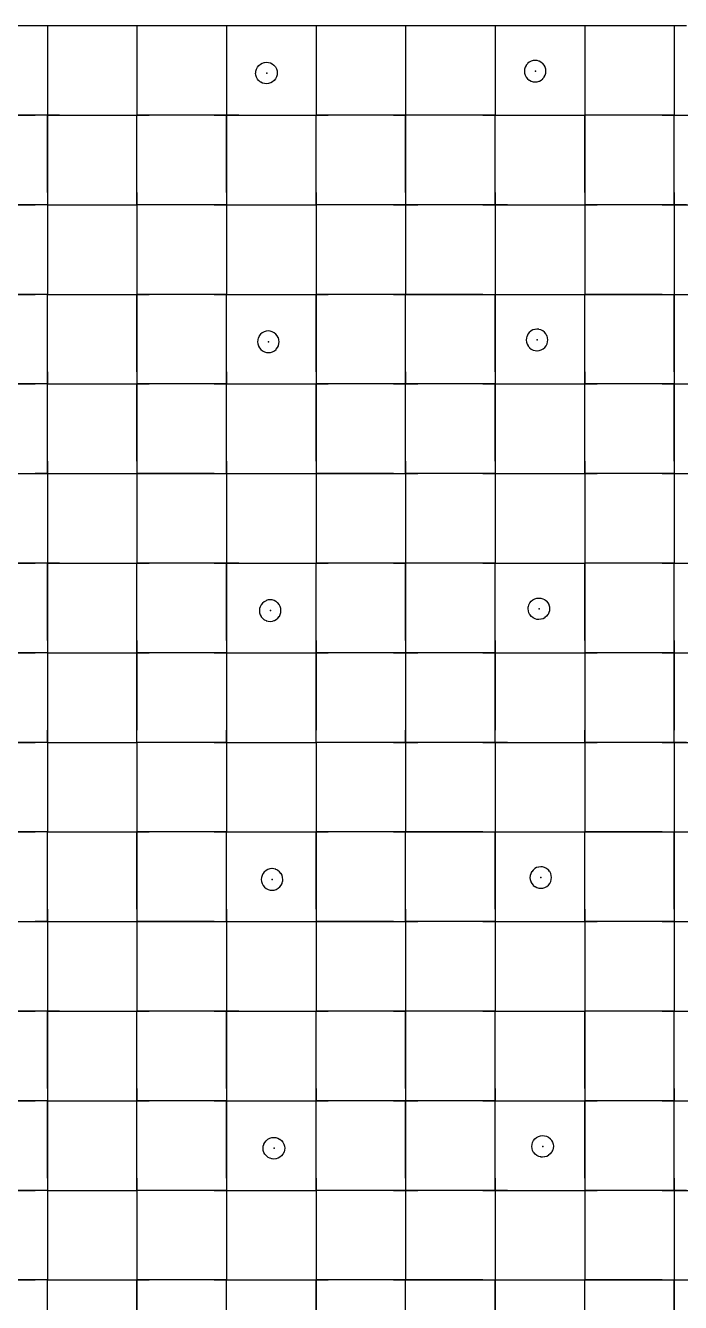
# Model space of a CAD drawing. Header units: metres. Extents: x 0 to 438, y -24 to 612.
# Drawn here: x 69.8 to 135.6, y 474.7 to 603 of the extents above; entities that cross this region are included whole.
import ezdxf

# ---------------------------------------------------------------- set-up
doc = ezdxf.new("R2010")
doc.units = ezdxf.units.M
doc.layers.add('LAYER_01_CUT', color=7, linetype='Continuous')
doc.layers.add('LAYER_04_GRID', color=7, linetype='Continuous')

msp = doc.modelspace()

# ---------------------------------------------------------------- linework, layer by layer
at = {"layer": 'LAYER_01_CUT'}
for points in [[(64.23, 603), (72, 603), (72, 601.77)], [(72, 603), (72, 595.23)], [(72, 603), (73.23, 603)], [(73.23, 603), (81, 603), (81, 601.77)], [(81, 603), (81, 595.23)], [(81, 603), (82.23, 603)], [(82.23, 603), (90, 603), (90, 601.77)], [(90, 603), (90, 595.23)], [(90, 603), (91.23, 603)], [(91.23, 603), (99, 603), (99, 601.77)], [(99, 603), (99, 595.23)], [(99, 603), (100.23, 603)], [(100.23, 603), (108, 603), (108, 601.77)], [(108, 603), (108, 595.23)], [(108, 603), (109.23, 603)], [(109.23, 603), (117, 603), (117, 601.77)], [(117, 603), (117, 595.23)], [(117, 603), (118.23, 603)], [(118.23, 603), (126, 603), (126, 601.77)], [(126, 603), (126, 595.23)], [(126, 603), (127.23, 603)], [(127.23, 603), (135, 603), (135, 601.77)], [(135, 603), (135, 595.23)], [(135, 603), (136.23, 603)], [(72, 601.77), (72, 594)], [(81, 601.77), (81, 594)], [(90, 601.77), (90, 594)], [(99, 601.77), (99, 594)], [(108, 601.77), (108, 594)], [(117, 601.77), (117, 594)], [(126, 601.77), (126, 594)], [(135, 601.77), (135, 594)], [(93.01, 598.63), (93.1, 598.81), (93.11, 598.82), (93.24, 598.98), (93.25, 598.99), (93.41, 599.13), (93.42, 599.13), (93.6, 599.23), (93.61, 599.23), (93.8, 599.29), (93.81, 599.29), (94.01, 599.32), (94.02, 599.31), (94.21, 599.3), (94.21, 599.3), (94.4, 599.24), (94.41, 599.24), (94.6, 599.15), (94.6, 599.14), (94.77, 599.01), (94.78, 599), (94.91, 598.84), (94.92, 598.84), (95.02, 598.65), (95.02, 598.64), (95.08, 598.45), (95.08, 598.44), (95.1, 598.24), (95.1, 598.23), (95.09, 598.04), (95.08, 598.04), (95.03, 597.85), (95.03, 597.84), (94.93, 597.65), (94.93, 597.65), (94.8, 597.48), (94.79, 597.47), (94.63, 597.34), (94.62, 597.33), (94.44, 597.23), (94.43, 597.23), (94.23, 597.17), (94.22, 597.17), (94.03, 597.15), (94.02, 597.15), (93.83, 597.17), (93.82, 597.17), (93.63, 597.22), (93.62, 597.22), (93.44, 597.32), (93.43, 597.32), (93.27, 597.45), (93.26, 597.46), (93.12, 597.62), (93.12, 597.63), (93.02, 597.81), (93.02, 597.82), (92.96, 598.02), (92.96, 598.03), (92.93, 598.22), (92.94, 598.23), (92.95, 598.42), (92.95, 598.43), (93.01, 598.62), (93.01, 598.63)], [(120.24, 599.17), (120.11, 599.01), (120.1, 599), (120.01, 598.81), (120.01, 598.81), (119.95, 598.61), (119.95, 598.61), (119.93, 598.42), (119.93, 598.41), (119.95, 598.21), (119.96, 598.2), (120.02, 598.01), (120.02, 598), (120.12, 597.82), (120.12, 597.81), (120.26, 597.65), (120.26, 597.64), (120.43, 597.51), (120.44, 597.5), (120.62, 597.41), (120.63, 597.41), (120.82, 597.35), (120.83, 597.35), (121.02, 597.34), (121.02, 597.34), (121.22, 597.36), (121.23, 597.36), (121.43, 597.42), (121.44, 597.42), (121.62, 597.52), (121.63, 597.52), (121.79, 597.66), (121.8, 597.67), (121.93, 597.83), (121.93, 597.84), (122.03, 598.02), (122.03, 598.03), (122.08, 598.22), (122.08, 598.23), (122.1, 598.42), (122.1, 598.43), (122.08, 598.62), (122.08, 598.63), (122.02, 598.83), (122.02, 598.84), (121.92, 599.02), (121.91, 599.03), (121.78, 599.19), (121.77, 599.2), (121.6, 599.33), (121.6, 599.33), (121.41, 599.43), (121.4, 599.43), (121.21, 599.48), (121.2, 599.49), (121.02, 599.5), (121.01, 599.5), (120.81, 599.48), (120.8, 599.48), (120.61, 599.42), (120.6, 599.42), (120.41, 599.32), (120.41, 599.31), (120.24, 599.18), (120.24, 599.17)], [(72, 595.23), (72, 594)], [(81, 595.23), (81, 594)], [(90, 595.23), (90, 594)], [(99, 595.23), (99, 594)], [(108, 595.23), (108, 594)], [(117, 595.23), (117, 594)], [(126, 595.23), (126, 594)], [(135, 595.23), (135, 594)], [(63, 594), (70.77, 594)], [(72, 594), (64.23, 594)], [(72, 594), (70.77, 594)], [(73.23, 594), (72, 594), (72, 592.77), (72, 585), (72, 583.77)], [(72, 586.23), (72, 594)], [(72, 594), (79.77, 594)], [(73.23, 594), (81, 594)], [(79.77, 594), (81, 594)], [(81, 592.77), (81, 594), (82.23, 594)], [(88.77, 594), (81, 594)], [(81, 586.23), (81, 594)], [(90, 594), (82.23, 594)], [(88.77, 594), (90, 594)], [(91.23, 594), (90, 594), (90, 592.77), (90, 585), (90, 583.77)], [(90, 586.23), (90, 594)], [(90, 594), (97.77, 594)], [(91.23, 594), (99, 594)], [(97.77, 594), (99, 594)], [(99, 592.77), (99, 594), (100.23, 594)], [(106.77, 594), (99, 594)], [(99, 586.23), (99, 594)], [(108, 594), (100.23, 594)], [(106.77, 594), (108, 594)], [(109.23, 594), (108, 594), (108, 592.77), (108, 585), (108, 583.77)], [(115.77, 594), (108, 594)], [(108, 586.23), (108, 594)], [(117, 594), (109.23, 594)], [(115.77, 594), (117, 594)], [(117, 592.77), (117, 594), (118.23, 594)], [(117, 586.23), (117, 594)], [(117, 594), (124.77, 594)], [(118.23, 594), (126, 594)], [(124.77, 594), (126, 594)], [(127.23, 594), (126, 594), (126, 592.77), (126, 585), (126, 583.77)], [(133.77, 594), (126, 594)], [(126, 586.23), (126, 594)], [(135, 594), (127.23, 594)], [(133.77, 594), (135, 594)], [(135, 592.77), (135, 594), (136.23, 594)], [(135, 586.23), (135, 594)], [(135, 594), (142.77, 594)], [(81, 585), (81, 592.77)], [(99, 585), (99, 592.77)], [(117, 585), (117, 592.77)], [(135, 585), (135, 592.77)], [(72, 586.23), (72, 585)], [(81, 586.23), (81, 585)], [(90, 586.23), (90, 585)], [(99, 586.23), (99, 585)], [(108, 586.23), (108, 585)], [(117, 586.23), (117, 585)], [(126, 586.23), (126, 585)], [(135, 586.23), (135, 585)], [(63, 585), (70.77, 585)], [(72, 585), (64.23, 585)], [(72, 585), (70.77, 585)], [(72, 585), (72, 577.23)], [(72, 585), (73.23, 585)], [(72, 585), (79.77, 585)], [(73.23, 585), (81, 585)], [(79.77, 585), (81, 585)], [(82.23, 585), (81, 585), (81, 583.77)], [(88.77, 585), (81, 585)], [(81, 585), (81, 577.23)], [(90, 585), (82.23, 585)], [(88.77, 585), (90, 585)], [(90, 585), (90, 577.23)], [(90, 585), (91.23, 585)], [(90, 585), (97.77, 585)], [(91.23, 585), (99, 585)], [(97.77, 585), (99, 585)], [(100.23, 585), (99, 585), (99, 583.77)], [(106.77, 585), (99, 585)], [(99, 585), (99, 577.23)], [(108, 585), (100.23, 585)], [(106.77, 585), (108, 585)], [(115.77, 585), (108, 585)], [(108, 585), (108, 577.23)], [(108, 585), (109.23, 585)], [(117, 585), (109.23, 585)], [(115.77, 585), (117, 585)], [(118.23, 585), (117, 585), (117, 583.77)], [(117, 585), (117, 577.23)], [(117, 585), (124.77, 585)], [(118.23, 585), (126, 585)], [(124.77, 585), (126, 585)], [(133.77, 585), (126, 585)], [(126, 585), (126, 577.23)], [(126, 585), (127.23, 585)], [(135, 585), (127.23, 585)], [(133.77, 585), (135, 585)], [(136.23, 585), (135, 585), (135, 583.77)], [(135, 585), (135, 577.23)], [(135, 585), (142.77, 585)], [(72, 583.77), (72, 576)], [(81, 583.77), (81, 576)], [(90, 583.77), (90, 576)], [(99, 583.77), (99, 576)], [(108, 583.77), (108, 576)], [(117, 583.77), (117, 576)], [(126, 583.77), (126, 576)], [(135, 583.77), (135, 576)], [(72, 577.23), (72, 576)], [(81, 577.23), (81, 576)], [(90, 577.23), (90, 576)], [(99, 577.23), (99, 576)], [(108, 577.23), (108, 576)], [(117, 577.23), (117, 576)], [(126, 577.23), (126, 576)], [(135, 577.23), (135, 576)], [(63, 576), (70.77, 576)], [(72, 576), (64.23, 576)], [(72, 576), (70.77, 576)], [(72, 565.77), (72, 567), (72, 574.77), (72, 576), (73.23, 576), (81, 576), (81, 574.77), (81, 567), (81, 565.77), (81, 558), (81, 556.77)], [(72, 568.23), (72, 576)], [(72, 576), (79.77, 576)], [(79.77, 576), (81, 576)], [(88.77, 576), (81, 576)], [(81, 568.23), (81, 576)], [(81, 576), (82.23, 576)], [(90, 576), (82.23, 576)], [(88.77, 576), (90, 576)], [(90, 565.77), (90, 567), (90, 574.77), (90, 576), (91.23, 576), (99, 576), (99, 574.77), (99, 567), (99, 565.77), (99, 558), (99, 556.77)], [(90, 568.23), (90, 576)], [(90, 576), (97.77, 576)], [(97.77, 576), (99, 576)], [(106.77, 576), (99, 576)], [(99, 568.23), (99, 576)], [(99, 576), (100.23, 576)], [(108, 576), (100.23, 576)], [(106.77, 576), (108, 576)], [(108, 565.77), (108, 567), (108, 574.77), (108, 576), (109.23, 576), (117, 576), (117, 574.77), (117, 567), (117, 565.77), (117, 558), (117, 556.77)], [(115.77, 576), (108, 576)], [(108, 568.23), (108, 576)], [(115.77, 576), (117, 576)], [(117, 568.23), (117, 576)], [(117, 576), (118.23, 576)], [(117, 576), (124.77, 576)], [(118.23, 576), (126, 576)], [(124.77, 576), (126, 576)], [(126, 565.77), (126, 567), (126, 574.77), (126, 576), (127.23, 576), (135, 576), (135, 574.77), (135, 567), (135, 565.77), (135, 558), (135, 556.77)], [(133.77, 576), (126, 576)], [(126, 568.23), (126, 576)], [(133.77, 576), (135, 576)], [(135, 568.23), (135, 576)], [(135, 576), (136.23, 576)], [(135, 576), (142.77, 576)], [(94.78, 572.15), (94.6, 572.24), (94.59, 572.24), (94.4, 572.3), (94.39, 572.3), (94.2, 572.32), (94.2, 572.32), (94, 572.3), (93.99, 572.29), (93.79, 572.23), (93.79, 572.23), (93.6, 572.13), (93.59, 572.13), (93.43, 571.99), (93.43, 571.99), (93.29, 571.82), (93.29, 571.81), (93.2, 571.63), (93.19, 571.62), (93.14, 571.43), (93.14, 571.42), (93.12, 571.23), (93.12, 571.23), (93.14, 571.03), (93.14, 571.02), (93.2, 570.82), (93.21, 570.81), (93.31, 570.63), (93.31, 570.62), (93.45, 570.46), (93.45, 570.45), (93.62, 570.32), (93.62, 570.32), (93.81, 570.22), (93.82, 570.22), (94.01, 570.17), (94.02, 570.17), (94.2, 570.15), (94.21, 570.15), (94.41, 570.17), (94.42, 570.17), (94.61, 570.23), (94.62, 570.23), (94.81, 570.33), (94.82, 570.34), (94.98, 570.47), (94.98, 570.48), (95.11, 570.65), (95.12, 570.65), (95.21, 570.84), (95.22, 570.85), (95.27, 571.04), (95.27, 571.05), (95.29, 571.23), (95.29, 571.24), (95.27, 571.44), (95.27, 571.45), (95.21, 571.64), (95.2, 571.65), (95.1, 571.84), (95.1, 571.84), (94.96, 572.01), (94.96, 572.01), (94.79, 572.14), (94.78, 572.15)], [(120.45, 570.65), (120.45, 570.64), (120.62, 570.51), (120.62, 570.5), (120.81, 570.41), (120.82, 570.41), (121.01, 570.35), (121.02, 570.35), (121.2, 570.34), (121.21, 570.34), (121.41, 570.36), (121.42, 570.36), (121.61, 570.42), (121.62, 570.42), (121.81, 570.52), (121.81, 570.52), (121.98, 570.66), (121.98, 570.67), (122.11, 570.83), (122.12, 570.84), (122.21, 571.02), (122.22, 571.03), (122.27, 571.22), (122.27, 571.23), (122.29, 571.42), (122.29, 571.43), (122.27, 571.63), (122.27, 571.63), (122.21, 571.83), (122.2, 571.84), (122.1, 572.02), (122.1, 572.03), (121.96, 572.19), (121.96, 572.2), (121.79, 572.33), (121.78, 572.33), (121.6, 572.43), (121.59, 572.43), (121.4, 572.48), (121.39, 572.49), (121.2, 572.5), (121.2, 572.5), (121, 572.48), (120.99, 572.48), (120.79, 572.42), (120.79, 572.42), (120.6, 572.32), (120.59, 572.31), (120.43, 572.18), (120.42, 572.17), (120.29, 572.01), (120.29, 572), (120.2, 571.81), (120.19, 571.81), (120.14, 571.61), (120.14, 571.61), (120.12, 571.42), (120.12, 571.41), (120.14, 571.21), (120.14, 571.2), (120.2, 571.01), (120.2, 571), (120.3, 570.82), (120.31, 570.81), (120.45, 570.65)], [(72, 568.23), (72, 567)], [(81, 568.23), (81, 567)], [(90, 568.23), (90, 567)], [(99, 568.23), (99, 567)], [(108, 568.23), (108, 567)], [(117, 568.23), (117, 567)], [(126, 568.23), (126, 567)], [(135, 568.23), (135, 567)], [(63, 567), (70.77, 567)], [(72, 567), (64.23, 567)], [(72, 567), (70.77, 567)], [(72, 559.23), (72, 567)], [(72, 567), (73.23, 567)], [(72, 567), (79.77, 567)], [(73.23, 567), (81, 567)], [(79.77, 567), (81, 567)], [(88.77, 567), (81, 567)], [(81, 559.23), (81, 567)], [(81, 567), (82.23, 567)], [(90, 567), (82.23, 567)], [(88.77, 567), (90, 567)], [(90, 559.23), (90, 567)], [(90, 567), (91.23, 567)], [(90, 567), (97.77, 567)], [(91.23, 567), (99, 567)], [(97.77, 567), (99, 567)], [(106.77, 567), (99, 567)], [(99, 559.23), (99, 567)], [(99, 567), (100.23, 567)], [(108, 567), (100.23, 567)], [(106.77, 567), (108, 567)], [(115.77, 567), (108, 567)], [(108, 559.23), (108, 567)], [(108, 567), (109.23, 567)], [(117, 567), (109.23, 567)], [(115.77, 567), (117, 567)], [(117, 559.23), (117, 567)], [(117, 567), (118.23, 567)], [(117, 567), (124.77, 567)], [(118.23, 567), (126, 567)], [(124.77, 567), (126, 567)], [(133.77, 567), (126, 567)], [(126, 559.23), (126, 567)], [(126, 567), (127.23, 567)], [(135, 567), (127.23, 567)], [(133.77, 567), (135, 567)], [(135, 559.23), (135, 567)], [(135, 567), (136.23, 567)], [(135, 567), (142.77, 567)], [(72, 558), (72, 565.77)], [(90, 558), (90, 565.77)], [(108, 558), (108, 565.77)], [(126, 558), (126, 565.77)], [(72, 559.23), (72, 558)], [(81, 559.23), (81, 558)], [(90, 559.23), (90, 558)], [(99, 559.23), (99, 558)], [(108, 559.23), (108, 558)], [(117, 559.23), (117, 558)], [(126, 559.23), (126, 558)], [(135, 559.23), (135, 558)], [(63, 558), (70.77, 558)], [(64.23, 558), (72, 558), (72, 556.77)], [(72, 558), (70.77, 558)], [(72, 558), (72, 550.23)], [(72, 558), (73.23, 558)], [(72, 558), (79.77, 558)], [(73.23, 558), (81, 558)], [(79.77, 558), (81, 558)], [(88.77, 558), (81, 558)], [(81, 558), (81, 550.23)], [(81, 558), (82.23, 558)], [(82.23, 558), (90, 558), (90, 556.77)], [(88.77, 558), (90, 558)], [(90, 558), (90, 550.23)], [(90, 558), (91.23, 558)], [(90, 558), (97.77, 558)], [(91.23, 558), (99, 558)], [(97.77, 558), (99, 558)], [(106.77, 558), (99, 558)], [(99, 558), (99, 550.23)], [(99, 558), (100.23, 558)], [(100.23, 558), (108, 558), (108, 556.77)], [(106.77, 558), (108, 558)], [(115.77, 558), (108, 558)], [(108, 558), (108, 550.23)], [(108, 558), (109.23, 558)], [(117, 558), (109.23, 558)], [(115.77, 558), (117, 558)], [(117, 558), (117, 550.23)], [(117, 558), (118.23, 558)], [(117, 558), (124.77, 558)], [(118.23, 558), (126, 558), (126, 556.77)], [(124.77, 558), (126, 558)], [(133.77, 558), (126, 558)], [(126, 558), (126, 550.23)], [(126, 558), (127.23, 558)], [(135, 558), (127.23, 558)], [(133.77, 558), (135, 558)], [(135, 558), (135, 550.23)], [(135, 558), (136.23, 558)], [(135, 558), (142.77, 558)], [(72, 556.77), (72, 549)], [(81, 556.77), (81, 549)], [(90, 556.77), (90, 549)], [(99, 556.77), (99, 549)], [(108, 556.77), (108, 549)], [(117, 556.77), (117, 549)], [(126, 556.77), (126, 549)], [(135, 556.77), (135, 549)], [(72, 550.23), (72, 549)], [(81, 550.23), (81, 549)], [(90, 550.23), (90, 549)], [(99, 550.23), (99, 549)], [(108, 550.23), (108, 549)], [(117, 550.23), (117, 549)], [(126, 550.23), (126, 549)], [(135, 550.23), (135, 549)], [(63, 549), (70.77, 549)], [(72, 549), (64.23, 549)], [(72, 549), (70.77, 549)], [(73.23, 549), (72, 549), (72, 547.77), (72, 540), (72, 538.77), (72, 531), (72, 529.77)], [(72, 541.23), (72, 549)], [(72, 549), (79.77, 549)], [(73.23, 549), (81, 549)], [(79.77, 549), (81, 549)], [(81, 538.77), (81, 540), (81, 547.77), (81, 549), (82.23, 549)], [(88.77, 549), (81, 549)], [(81, 541.23), (81, 549)], [(90, 549), (82.23, 549)], [(88.77, 549), (90, 549)], [(91.23, 549), (90, 549), (90, 547.77), (90, 540), (90, 538.77), (90, 531), (90, 529.77)], [(90, 541.23), (90, 549)], [(90, 549), (97.77, 549)], [(91.23, 549), (99, 549)], [(97.77, 549), (99, 549)], [(99, 538.77), (99, 540), (99, 547.77), (99, 549), (100.23, 549)], [(106.77, 549), (99, 549)], [(99, 541.23), (99, 549)], [(108, 549), (100.23, 549)], [(106.77, 549), (108, 549)], [(109.23, 549), (108, 549), (108, 547.77), (108, 540), (108, 538.77), (108, 531), (108, 529.77)], [(115.77, 549), (108, 549)], [(108, 541.23), (108, 549)], [(117, 549), (109.23, 549)], [(115.77, 549), (117, 549)], [(117, 538.77), (117, 540), (117, 547.77), (117, 549), (118.23, 549)], [(117, 541.23), (117, 549)], [(117, 549), (124.77, 549)], [(118.23, 549), (126, 549)], [(124.77, 549), (126, 549)], [(127.23, 549), (126, 549), (126, 547.77), (126, 540), (126, 538.77), (126, 531), (126, 529.77)], [(133.77, 549), (126, 549)], [(126, 541.23), (126, 549)], [(135, 549), (127.23, 549)], [(133.77, 549), (135, 549)], [(135, 538.77), (135, 540), (135, 547.77), (135, 549), (136.23, 549)], [(135, 541.23), (135, 549)], [(135, 549), (142.77, 549)], [(95.39, 544.65), (95.29, 544.84), (95.29, 544.84), (95.15, 545.01), (95.14, 545.01), (94.98, 545.14), (94.97, 545.15), (94.79, 545.24), (94.78, 545.25), (94.59, 545.3), (94.58, 545.3), (94.39, 545.32), (94.38, 545.32), (94.19, 545.3), (94.18, 545.3), (93.98, 545.24), (93.97, 545.23), (93.79, 545.13), (93.78, 545.13), (93.62, 544.99), (93.61, 544.99), (93.48, 544.82), (93.48, 544.81), (93.38, 544.63), (93.38, 544.62), (93.33, 544.43), (93.32, 544.42), (93.31, 544.23), (93.31, 544.23), (93.33, 544.03), (93.33, 544.02), (93.39, 543.82), (93.39, 543.81), (93.49, 543.63), (93.5, 543.62), (93.63, 543.46), (93.64, 543.45), (93.8, 543.32), (93.81, 543.32), (94, 543.23), (94, 543.22), (94.2, 543.17), (94.2, 543.17), (94.39, 543.15), (94.4, 543.15), (94.6, 543.17), (94.61, 543.17), (94.8, 543.23), (94.81, 543.23), (94.99, 543.33), (95, 543.34), (95.16, 543.48), (95.17, 543.48), (95.3, 543.65), (95.31, 543.65), (95.4, 543.84), (95.4, 543.85), (95.46, 544.04), (95.46, 544.05), (95.47, 544.23), (95.47, 544.24), (95.45, 544.44), (95.45, 544.45), (95.39, 544.64), (95.39, 544.65)], [(120.98, 545.42), (121.18, 545.48), (121.18, 545.48), (121.38, 545.5), (121.39, 545.5), (121.58, 545.49), (121.59, 545.48), (121.78, 545.43), (121.79, 545.43), (121.97, 545.34), (121.98, 545.33), (122.14, 545.2), (122.15, 545.19), (122.29, 545.03), (122.29, 545.02), (122.39, 544.84), (122.39, 544.83), (122.45, 544.63), (122.45, 544.63), (122.47, 544.43), (122.47, 544.42), (122.46, 544.23), (122.46, 544.22), (122.4, 544.03), (122.4, 544.03), (122.31, 543.84), (122.3, 543.83), (122.17, 543.67), (122.16, 543.66), (122, 543.53), (121.99, 543.52), (121.81, 543.42), (121.8, 543.42), (121.61, 543.36), (121.6, 543.36), (121.4, 543.34), (121.39, 543.34), (121.2, 543.35), (121.2, 543.35), (121, 543.41), (121, 543.41), (120.81, 543.5), (120.8, 543.51), (120.64, 543.64), (120.63, 543.65), (120.5, 543.81), (120.49, 543.82), (120.39, 544), (120.39, 544.01), (120.33, 544.21), (120.33, 544.21), (120.31, 544.41), (120.31, 544.42), (120.32, 544.61), (120.33, 544.62), (120.38, 544.81), (120.38, 544.81), (120.48, 545), (120.48, 545.01), (120.61, 545.17), (120.62, 545.18), (120.78, 545.31), (120.79, 545.32), (120.97, 545.42), (120.98, 545.42)], [(63, 540), (70.77, 540)], [(72, 540), (64.23, 540)], [(72, 540), (70.77, 540)], [(72, 541.23), (72, 540)], [(72, 540), (72, 532.23)], [(72, 540), (73.23, 540)], [(72, 540), (79.77, 540)], [(73.23, 540), (81, 540)], [(79.77, 540), (81, 540)], [(81, 541.23), (81, 540)], [(88.77, 540), (81, 540)], [(81, 540), (81, 532.23)], [(81, 540), (82.23, 540)], [(90, 540), (82.23, 540)], [(88.77, 540), (90, 540)], [(90, 541.23), (90, 540)], [(90, 540), (90, 532.23)], [(90, 540), (91.23, 540)], [(90, 540), (97.77, 540)], [(91.23, 540), (99, 540)], [(97.77, 540), (99, 540)], [(99, 541.23), (99, 540)], [(106.77, 540), (99, 540)], [(99, 540), (99, 532.23)], [(99, 540), (100.23, 540)], [(108, 540), (100.23, 540)], [(106.77, 540), (108, 540)], [(108, 541.23), (108, 540)], [(115.77, 540), (108, 540)], [(108, 540), (108, 532.23)], [(108, 540), (109.23, 540)], [(117, 540), (109.23, 540)], [(115.77, 540), (117, 540)], [(117, 541.23), (117, 540)], [(117, 540), (117, 532.23)], [(117, 540), (118.23, 540)], [(117, 540), (124.77, 540)], [(118.23, 540), (126, 540)], [(124.77, 540), (126, 540)], [(126, 541.23), (126, 540)], [(133.77, 540), (126, 540)], [(126, 540), (126, 532.23)], [(126, 540), (127.23, 540)], [(135, 540), (127.23, 540)], [(133.77, 540), (135, 540)], [(135, 541.23), (135, 540)], [(135, 540), (135, 532.23)], [(135, 540), (136.23, 540)], [(135, 540), (142.77, 540)], [(81, 531), (81, 538.77)], [(99, 531), (99, 538.77)], [(117, 531), (117, 538.77)], [(135, 531), (135, 538.77)], [(63, 531), (70.77, 531)], [(72, 531), (64.23, 531)], [(72, 531), (70.77, 531)], [(72, 531), (72, 532.23)], [(72, 531), (72, 523.23)], [(72, 531), (73.23, 531)], [(72, 531), (79.77, 531)], [(73.23, 531), (81, 531)], [(79.77, 531), (81, 531)], [(81, 531), (81, 532.23)], [(82.23, 531), (81, 531), (81, 529.77)], [(88.77, 531), (81, 531)], [(81, 531), (81, 523.23)], [(90, 531), (82.23, 531)], [(88.77, 531), (90, 531)], [(90, 531), (90, 532.23)], [(90, 531), (90, 523.23)], [(90, 531), (91.23, 531)], [(90, 531), (97.77, 531)], [(91.23, 531), (99, 531)], [(97.77, 531), (99, 531)], [(99, 531), (99, 532.23)], [(100.23, 531), (99, 531), (99, 529.77)], [(106.77, 531), (99, 531)], [(99, 531), (99, 523.23)], [(108, 531), (100.23, 531)], [(106.77, 531), (108, 531)], [(108, 531), (108, 532.23)], [(115.77, 531), (108, 531)], [(108, 531), (108, 523.23)], [(108, 531), (109.23, 531)], [(117, 531), (109.23, 531)], [(115.77, 531), (117, 531)], [(117, 531), (117, 532.23)], [(118.23, 531), (117, 531), (117, 529.77)], [(117, 531), (117, 523.23)], [(117, 531), (124.77, 531)], [(118.23, 531), (126, 531)], [(124.77, 531), (126, 531)], [(126, 531), (126, 532.23)], [(133.77, 531), (126, 531)], [(126, 531), (126, 523.23)], [(126, 531), (127.23, 531)], [(135, 531), (127.23, 531)], [(133.77, 531), (135, 531)], [(135, 531), (135, 532.23)], [(136.23, 531), (135, 531), (135, 529.77)], [(135, 531), (135, 523.23)], [(135, 531), (142.77, 531)], [(72, 529.77), (72, 522)], [(81, 529.77), (81, 522)], [(90, 529.77), (90, 522)], [(99, 529.77), (99, 522)], [(108, 529.77), (108, 522)], [(117, 529.77), (117, 522)], [(126, 529.77), (126, 522)], [(135, 529.77), (135, 522)], [(72, 523.23), (72, 522)], [(81, 523.23), (81, 522)], [(90, 523.23), (90, 522)], [(99, 523.23), (99, 522)], [(108, 523.23), (108, 522)], [(117, 523.23), (117, 522)], [(126, 523.23), (126, 522)], [(135, 523.23), (135, 522)], [(63, 522), (70.77, 522)], [(72, 522), (64.23, 522)], [(72, 522), (70.77, 522)], [(72, 520.77), (72, 522), (73.23, 522), (81, 522), (81, 520.77), (81, 513), (81, 511.77)], [(72, 514.23), (72, 522)], [(72, 522), (79.77, 522)], [(72, 513), (72, 520.77)], [(79.77, 522), (81, 522)], [(88.77, 522), (81, 522)], [(81, 514.23), (81, 522)], [(81, 522), (82.23, 522)], [(90, 522), (82.23, 522)], [(88.77, 522), (90, 522)], [(90, 520.77), (90, 522), (91.23, 522), (99, 522), (99, 520.77), (99, 513), (99, 511.77)], [(90, 514.23), (90, 522)], [(90, 522), (97.77, 522)], [(90, 513), (90, 520.77)], [(97.77, 522), (99, 522)], [(106.77, 522), (99, 522)], [(99, 514.23), (99, 522)], [(99, 522), (100.23, 522)], [(108, 522), (100.23, 522)], [(106.77, 522), (108, 522)], [(108, 520.77), (108, 522), (109.23, 522), (117, 522), (117, 520.77), (117, 513), (117, 511.77)], [(115.77, 522), (108, 522)], [(108, 514.23), (108, 522)], [(108, 513), (108, 520.77)], [(115.77, 522), (117, 522)], [(117, 514.23), (117, 522)], [(117, 522), (118.23, 522)], [(117, 522), (124.77, 522)], [(118.23, 522), (126, 522)], [(124.77, 522), (126, 522)], [(126, 520.77), (126, 522), (127.23, 522), (135, 522), (135, 520.77), (135, 513), (135, 511.77)], [(133.77, 522), (126, 522)], [(126, 514.23), (126, 522)], [(126, 513), (126, 520.77)], [(133.77, 522), (135, 522)], [(135, 514.23), (135, 522)], [(135, 522), (136.23, 522)], [(135, 522), (142.77, 522)], [(95.18, 516.34), (95.19, 516.34), (95.35, 516.48), (95.36, 516.48), (95.49, 516.65), (95.49, 516.65), (95.59, 516.84), (95.59, 516.85), (95.64, 517.04), (95.65, 517.05), (95.66, 517.23), (95.66, 517.24), (95.64, 517.44), (95.64, 517.45), (95.58, 517.64), (95.58, 517.65), (95.48, 517.84), (95.47, 517.84), (95.34, 518.01), (95.33, 518.01), (95.16, 518.14), (95.16, 518.15), (94.97, 518.24), (94.96, 518.25), (94.77, 518.3), (94.77, 518.3), (94.58, 518.32), (94.57, 518.32), (94.37, 518.3), (94.36, 518.3), (94.17, 518.24), (94.16, 518.23), (93.97, 518.13), (93.97, 518.13), (93.81, 517.99), (93.8, 517.99), (93.67, 517.82), (93.66, 517.81), (93.57, 517.63), (93.57, 517.62), (93.51, 517.43), (93.51, 517.42), (93.5, 517.23), (93.49, 517.23), (93.52, 517.03), (93.52, 517.02), (93.58, 516.82), (93.58, 516.82), (93.68, 516.63), (93.68, 516.62), (93.82, 516.46), (93.83, 516.45), (93.99, 516.32), (94, 516.32), (94.18, 516.23), (94.19, 516.22), (94.38, 516.17), (94.39, 516.17), (94.58, 516.15), (94.59, 516.15), (94.78, 516.17), (94.79, 516.17), (94.99, 516.23), (95, 516.23), (95.18, 516.34)], [(122.66, 517.42), (122.66, 517.43), (122.64, 517.63), (122.64, 517.63), (122.58, 517.83), (122.58, 517.84), (122.48, 518.02), (122.47, 518.03), (122.34, 518.19), (122.33, 518.2), (122.16, 518.33), (122.16, 518.34), (121.97, 518.43), (121.96, 518.43), (121.77, 518.49), (121.76, 518.49), (121.58, 518.5), (121.57, 518.5), (121.37, 518.48), (121.36, 518.48), (121.17, 518.42), (121.16, 518.42), (120.97, 518.32), (120.97, 518.32), (120.8, 518.18), (120.8, 518.17), (120.67, 518.01), (120.66, 518), (120.57, 517.81), (120.57, 517.81), (120.51, 517.62), (120.51, 517.61), (120.49, 517.42), (120.49, 517.41), (120.51, 517.21), (120.52, 517.21), (120.58, 517.01), (120.58, 517), (120.68, 516.82), (120.68, 516.81), (120.82, 516.65), (120.82, 516.64), (120.99, 516.51), (121, 516.51), (121.18, 516.41), (121.19, 516.41), (121.38, 516.36), (121.39, 516.35), (121.58, 516.34), (121.58, 516.34), (121.78, 516.36), (121.79, 516.36), (121.99, 516.42), (122, 516.42), (122.18, 516.52), (122.19, 516.53), (122.35, 516.66), (122.36, 516.67), (122.49, 516.83), (122.49, 516.84), (122.59, 517.03), (122.59, 517.03), (122.64, 517.23), (122.64, 517.23), (122.66, 517.42)], [(72, 514.23), (72, 513)], [(81, 514.23), (81, 513)], [(90, 514.23), (90, 513)], [(99, 514.23), (99, 513)], [(108, 514.23), (108, 513)], [(117, 514.23), (117, 513)], [(126, 514.23), (126, 513)], [(135, 514.23), (135, 513)], [(63, 513), (70.77, 513)], [(64.23, 513), (72, 513), (72, 511.77)], [(72, 513), (70.77, 513)], [(72, 513), (72, 505.23)], [(72, 513), (73.23, 513)], [(72, 513), (79.77, 513)], [(72, 511.77), (72, 504)], [(73.23, 513), (81, 513)], [(79.77, 513), (81, 513)], [(88.77, 513), (81, 513)], [(81, 513), (81, 505.23)], [(81, 513), (82.23, 513)], [(81, 511.77), (81, 504)], [(82.23, 513), (90, 513), (90, 511.77)], [(88.77, 513), (90, 513)], [(90, 513), (90, 505.23)], [(90, 513), (91.23, 513)], [(90, 513), (97.77, 513)], [(90, 511.77), (90, 504)], [(91.23, 513), (99, 513)], [(97.77, 513), (99, 513)], [(106.77, 513), (99, 513)], [(99, 513), (99, 505.23)], [(99, 513), (100.23, 513)], [(99, 511.77), (99, 504)], [(100.23, 513), (108, 513), (108, 511.77)], [(106.77, 513), (108, 513)], [(115.77, 513), (108, 513)], [(108, 513), (108, 505.23)], [(108, 513), (109.23, 513)], [(108, 511.77), (108, 504)], [(117, 513), (109.23, 513)], [(115.77, 513), (117, 513)], [(117, 513), (117, 505.23)], [(117, 513), (118.23, 513)], [(117, 513), (124.77, 513)], [(117, 511.77), (117, 504)], [(118.23, 513), (126, 513), (126, 511.77)], [(124.77, 513), (126, 513)], [(133.77, 513), (126, 513)], [(126, 513), (126, 505.23)], [(126, 513), (127.23, 513)], [(126, 511.77), (126, 504)], [(135, 513), (127.23, 513)], [(133.77, 513), (135, 513)], [(135, 513), (135, 505.23)], [(135, 513), (136.23, 513)], [(135, 513), (142.77, 513)], [(135, 511.77), (135, 504)], [(72, 505.23), (72, 504)], [(81, 505.23), (81, 504)], [(90, 505.23), (90, 504)], [(99, 505.23), (99, 504)], [(108, 505.23), (108, 504)], [(117, 505.23), (117, 504)], [(126, 505.23), (126, 504)], [(135, 505.23), (135, 504)], [(63, 504), (70.77, 504)], [(72, 504), (64.23, 504)], [(72, 504), (70.77, 504)], [(73.23, 504), (72, 504), (72, 502.77), (72, 495), (72, 493.77), (72, 486), (72, 484.77)], [(72, 496.23), (72, 504)], [(72, 504), (79.77, 504)], [(73.23, 504), (81, 504)], [(79.77, 504), (81, 504)], [(81, 493.77), (81, 495), (81, 502.77), (81, 504), (82.23, 504)], [(88.77, 504), (81, 504)], [(81, 496.23), (81, 504)], [(90, 504), (82.23, 504)], [(88.77, 504), (90, 504)], [(91.23, 504), (90, 504), (90, 502.77), (90, 495), (90, 493.77), (90, 486), (90, 484.77)], [(90, 496.23), (90, 504)], [(90, 504), (97.77, 504)], [(91.23, 504), (99, 504)], [(97.77, 504), (99, 504)], [(99, 493.77), (99, 495), (99, 502.77), (99, 504), (100.23, 504)], [(106.77, 504), (99, 504)], [(99, 496.23), (99, 504)], [(108, 504), (100.23, 504)], [(106.77, 504), (108, 504)], [(109.23, 504), (108, 504), (108, 502.77), (108, 495), (108, 493.77), (108, 486), (108, 484.77)], [(115.77, 504), (108, 504)], [(108, 496.23), (108, 504)], [(117, 504), (109.23, 504)], [(115.77, 504), (117, 504)], [(117, 493.77), (117, 495), (117, 502.77), (117, 504), (118.23, 504)], [(117, 496.23), (117, 504)], [(117, 504), (124.77, 504)], [(118.23, 504), (126, 504)], [(124.77, 504), (126, 504)], [(127.23, 504), (126, 504), (126, 502.77), (126, 495), (126, 493.77), (126, 486), (126, 484.77)], [(133.77, 504), (126, 504)], [(126, 496.23), (126, 504)], [(135, 504), (127.23, 504)], [(133.77, 504), (135, 504)], [(135, 493.77), (135, 495), (135, 502.77), (135, 504), (136.23, 504)], [(135, 496.23), (135, 504)], [(135, 504), (142.77, 504)], [(72, 496.23), (72, 495)], [(81, 496.23), (81, 495)], [(90, 496.23), (90, 495)], [(99, 496.23), (99, 495)], [(108, 496.23), (108, 495)], [(117, 496.23), (117, 495)], [(126, 496.23), (126, 495)], [(135, 496.23), (135, 495)], [(63, 495), (70.77, 495)], [(72, 495), (64.23, 495)], [(72, 495), (70.77, 495)], [(72, 487.23), (72, 495)], [(72, 495), (73.23, 495)], [(72, 495), (79.77, 495)], [(73.23, 495), (81, 495)], [(79.77, 495), (81, 495)], [(88.77, 495), (81, 495)], [(81, 487.23), (81, 495)], [(81, 495), (82.23, 495)], [(90, 495), (82.23, 495)], [(88.77, 495), (90, 495)], [(90, 487.23), (90, 495)], [(90, 495), (91.23, 495)], [(90, 495), (97.77, 495)], [(91.23, 495), (99, 495)], [(97.77, 495), (99, 495)], [(106.77, 495), (99, 495)], [(99, 487.23), (99, 495)], [(99, 495), (100.23, 495)], [(108, 495), (100.23, 495)], [(106.77, 495), (108, 495)], [(115.77, 495), (108, 495)], [(108, 487.23), (108, 495)], [(108, 495), (109.23, 495)], [(117, 495), (109.23, 495)], [(115.77, 495), (117, 495)], [(117, 487.23), (117, 495)], [(117, 495), (118.23, 495)], [(117, 495), (124.77, 495)], [(118.23, 495), (126, 495)], [(124.77, 495), (126, 495)], [(133.77, 495), (126, 495)], [(126, 487.23), (126, 495)], [(126, 495), (127.23, 495)], [(135, 495), (127.23, 495)], [(133.77, 495), (135, 495)], [(135, 487.23), (135, 495)], [(135, 495), (136.23, 495)], [(135, 495), (142.77, 495)], [(81, 486), (81, 493.77)], [(99, 486), (99, 493.77)], [(117, 486), (117, 493.77)], [(135, 486), (135, 493.77)], [(94.18, 489.32), (94.01, 489.46), (94.01, 489.46), (93.87, 489.62), (93.86, 489.63), (93.76, 489.82), (93.76, 489.82), (93.7, 490.02), (93.7, 490.03), (93.68, 490.23), (93.68, 490.23), (93.7, 490.42), (93.7, 490.43), (93.75, 490.62), (93.76, 490.63), (93.85, 490.81), (93.85, 490.82), (93.98, 490.99), (93.99, 490.99), (94.15, 491.13), (94.16, 491.13), (94.35, 491.23), (94.35, 491.24), (94.55, 491.3), (94.56, 491.3), (94.76, 491.32), (94.76, 491.32), (94.95, 491.3), (94.96, 491.3), (95.15, 491.25), (95.16, 491.24), (95.34, 491.15), (95.35, 491.14), (95.52, 491.01), (95.52, 491.01), (95.66, 490.85), (95.66, 490.84), (95.76, 490.65), (95.77, 490.65), (95.83, 490.45), (95.83, 490.44), (95.85, 490.24), (95.85, 490.23), (95.83, 490.05), (95.83, 490.04), (95.78, 489.85), (95.77, 489.84), (95.68, 489.66), (95.67, 489.65), (95.54, 489.48), (95.54, 489.48), (95.37, 489.34), (95.37, 489.34), (95.18, 489.24), (95.17, 489.23), (94.98, 489.17), (94.97, 489.17), (94.77, 489.15), (94.76, 489.15), (94.58, 489.17), (94.57, 489.17), (94.38, 489.22), (94.37, 489.23), (94.18, 489.32), (94.18, 489.32)], [(121.96, 491.49), (122.15, 491.43), (122.16, 491.43), (122.34, 491.34), (122.35, 491.33), (122.52, 491.2), (122.52, 491.19), (122.66, 491.03), (122.66, 491.02), (122.76, 490.84), (122.77, 490.83), (122.83, 490.64), (122.83, 490.63), (122.85, 490.43), (122.85, 490.42), (122.83, 490.23), (122.83, 490.23), (122.78, 490.03), (122.77, 490.03), (122.68, 489.84), (122.67, 489.83), (122.54, 489.67), (122.54, 489.66), (122.37, 489.53), (122.37, 489.52), (122.18, 489.42), (122.17, 489.42), (121.98, 489.36), (121.97, 489.36), (121.77, 489.34), (121.76, 489.34), (121.58, 489.35), (121.57, 489.36), (121.38, 489.41), (121.37, 489.41), (121.18, 489.51), (121.18, 489.51), (121.01, 489.64), (121, 489.65), (120.87, 489.81), (120.86, 489.82), (120.76, 490), (120.76, 490.01), (120.7, 490.21), (120.7, 490.22), (120.68, 490.41), (120.68, 490.42), (120.7, 490.61), (120.7, 490.62), (120.75, 490.81), (120.76, 490.82), (120.85, 491), (120.85, 491.01), (120.98, 491.17), (120.99, 491.18), (121.15, 491.32), (121.16, 491.32), (121.34, 491.42), (121.35, 491.42), (121.55, 491.48), (121.56, 491.48), (121.76, 491.5), (121.76, 491.5), (121.95, 491.49), (121.96, 491.49)], [(72, 487.23), (72, 486)], [(81, 487.23), (81, 486)], [(90, 487.23), (90, 486)], [(99, 487.23), (99, 486)], [(108, 487.23), (108, 486)], [(117, 487.23), (117, 486)], [(126, 487.23), (126, 486)], [(135, 487.23), (135, 486)], [(63, 486), (70.77, 486)], [(72, 486), (64.23, 486)], [(72, 486), (70.77, 486)], [(72, 486), (72, 478.23)], [(72, 486), (73.23, 486)], [(72, 486), (79.77, 486)], [(73.23, 486), (81, 486)], [(79.77, 486), (81, 486)], [(82.23, 486), (81, 486), (81, 484.77)], [(88.77, 486), (81, 486)], [(81, 486), (81, 478.23)], [(90, 486), (82.23, 486)], [(88.77, 486), (90, 486)], [(90, 486), (90, 478.23)], [(90, 486), (91.23, 486)], [(90, 486), (97.77, 486)], [(91.23, 486), (99, 486)], [(97.77, 486), (99, 486)], [(100.23, 486), (99, 486), (99, 484.77)], [(106.77, 486), (99, 486)], [(99, 486), (99, 478.23)], [(108, 486), (100.23, 486)], [(106.77, 486), (108, 486)], [(115.77, 486), (108, 486)], [(108, 486), (108, 478.23)], [(108, 486), (109.23, 486)], [(117, 486), (109.23, 486)], [(115.77, 486), (117, 486)], [(118.23, 486), (117, 486), (117, 484.77)], [(117, 486), (117, 478.23)], [(117, 486), (124.77, 486)], [(118.23, 486), (126, 486)], [(124.77, 486), (126, 486)], [(133.77, 486), (126, 486)], [(126, 486), (126, 478.23)], [(126, 486), (127.23, 486)], [(135, 486), (127.23, 486)], [(133.77, 486), (135, 486)], [(136.23, 486), (135, 486), (135, 484.77)], [(135, 486), (135, 478.23)], [(135, 486), (142.77, 486)], [(72, 484.77), (72, 477)], [(81, 484.77), (81, 477)], [(90, 484.77), (90, 477)], [(99, 484.77), (99, 477)], [(108, 484.77), (108, 477)], [(117, 484.77), (117, 477)], [(126, 484.77), (126, 477)], [(135, 484.77), (135, 477)], [(72, 478.23), (72, 477)], [(81, 478.23), (81, 477)], [(90, 478.23), (90, 477)], [(99, 478.23), (99, 477)], [(108, 478.23), (108, 477)], [(117, 478.23), (117, 477)], [(126, 478.23), (126, 477)], [(135, 478.23), (135, 477)], [(63, 477), (70.77, 477)], [(72, 477), (64.23, 477)], [(72, 477), (70.77, 477)], [(72, 466.77), (72, 468), (72, 475.77), (72, 477), (73.23, 477), (81, 477), (81, 475.77), (81, 468), (81, 466.77), (81, 459), (81, 457.77)], [(72, 469.23), (72, 477)], [(72, 477), (79.77, 477)], [(79.77, 477), (81, 477)], [(88.77, 477), (81, 477)], [(81, 469.23), (81, 477)], [(81, 477), (82.23, 477)], [(90, 477), (82.23, 477)], [(88.77, 477), (90, 477)], [(90, 466.77), (90, 468), (90, 475.77), (90, 477), (91.23, 477), (99, 477), (99, 475.77), (99, 468), (99, 466.77), (99, 459), (99, 457.77)], [(90, 469.23), (90, 477)], [(90, 477), (97.77, 477)], [(97.77, 477), (99, 477)], [(106.77, 477), (99, 477)], [(99, 469.23), (99, 477)], [(99, 477), (100.23, 477)], [(108, 477), (100.23, 477)], [(106.77, 477), (108, 477)], [(108, 466.77), (108, 468), (108, 475.77), (108, 477), (109.23, 477), (117, 477), (117, 475.77), (117, 468), (117, 466.77), (117, 459), (117, 457.77)], [(115.77, 477), (108, 477)], [(108, 469.23), (108, 477)], [(115.77, 477), (117, 477)], [(117, 469.23), (117, 477)], [(117, 477), (118.23, 477)], [(117, 477), (124.77, 477)], [(118.23, 477), (126, 477)], [(124.77, 477), (126, 477)], [(126, 466.77), (126, 468), (126, 475.77), (126, 477), (127.23, 477), (135, 477), (135, 475.77), (135, 468), (135, 466.77), (135, 459), (135, 457.77)], [(133.77, 477), (126, 477)], [(126, 469.23), (126, 477)], [(133.77, 477), (135, 477)], [(135, 469.23), (135, 477)], [(135, 477), (136.23, 477)], [(135, 477), (142.77, 477)]]:
    msp.add_lwpolyline(points, dxfattribs=at)
at = {"layer": 'LAYER_04_GRID'}
for p in [(94.04, 598.23), (121.04, 598.42), (94.23, 571.23), (121.23, 571.42), (94.42, 544.23), (121.42, 544.42), (94.6, 517.23), (121.6, 517.42), (94.79, 490.23), (121.79, 490.42)]:
    msp.add_point(p, dxfattribs=at)

doc.saveas('drawing.dxf')
